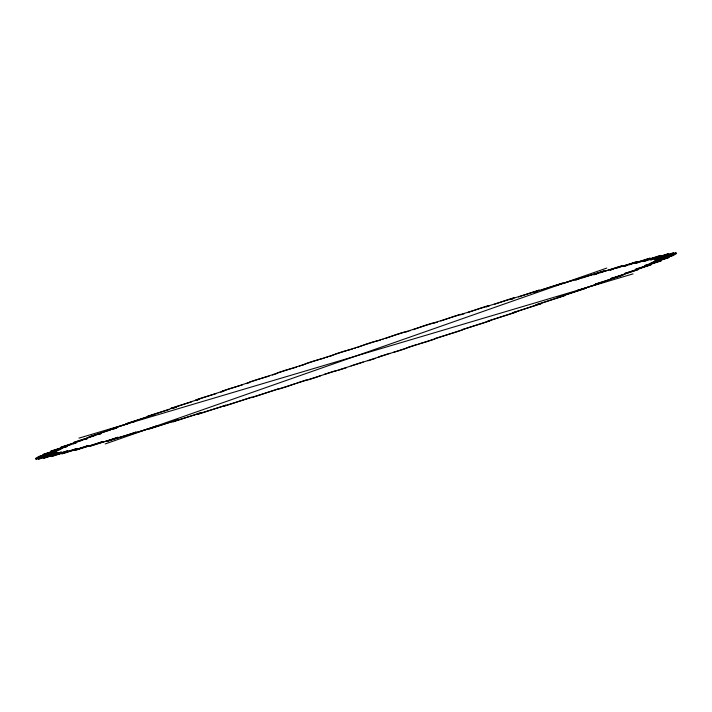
<?xml version="1.0" encoding="UTF-8"?>
<svg xmlns="http://www.w3.org/2000/svg" width="712" height="712" viewBox="0 0 712 712"><rect width="100%" height="100%" fill="white"/><g stroke="black" fill="none" stroke-linecap="round" stroke-linejoin="round"><path stroke-width="1.07" d="M276.283 373.631L277.983 372.652A336.66 8.224 -17.8 0 1 285.04 370.347L294.857 367.615M435.717 338.369L434.017 339.348A336.66 8.224 -17.8 0 1 426.96 341.653L418.763 343.949M249.262 382.273L249.627 381.979A336.66 8.224 -17.8 0 1 256.498 379.71L269.163 376.087M462.702 329.772L462.399 330.003A336.66 8.224 -17.8 0 1 455.502 332.29L435.984 338.173M224.298 406.036L225.775 405.164L204.193 412.319A336.66 8.224 -17.8 0 1 197.838 414.259L201.06 412.738M487.684 305.973L486.305 306.872L487.96 306.4M303.588 364.767L307.005 363.182A336.66 8.224 -17.8 0 1 314.188 360.851L324.458 358.065M408.377 347.26L404.995 348.818A336.66 8.224 -17.8 0 1 397.812 351.149L393.469 352.333M331.374 355.751L336.447 353.65A336.66 8.224 -17.8 0 1 343.691 351.319L352.449 349.04M380.626 356.249L377.689 357.495M223.79 391.128L222.135 391.716M331.249 355.813L329.54 356.427M380.733 356.196L389.758 353.312M534.125 292.258L539.207 290.131A336.66 8.224 -17.8 0 0 533.217 291.938L518.514 296.957M488.192 320.881L509.801 314.232A336.66 8.224 -17.8 0 0 516.129 312.105L512.782 312.693M67.142 446.504L64.863 447.305M60.734 449.308L58.562 450.064M199.315 399.343L197.838 399.877M249.414 382.602L247.42 383.305M510.94 299.262L514.162 297.741A336.66 8.224 -17.8 0 0 507.807 299.681L494.457 304.291M462.533 329.425L483.199 323.115A336.66 8.224 -17.8 0 0 489.82 320.916M593.764 274.716L604.203 270.898A336.66 8.224 -17.8 0 0 599.548 272.242L582.389 277.92M512.684 312.657L535.095 305.697A336.66 8.224 -17.8 0 0 541.067 303.677L535.905 304.763L558.867 297.598A336.66 8.224 -17.8 0 0 564.429 295.694L557.612 297.402L558.813 296.886M623.543 266.502L637.249 261.615A336.66 8.224 -17.8 0 0 633.698 262.586L615.622 268.477M644.031 261.277L660.727 255.546A336.66 8.224 -17.8 0 0 658.395 256.106L639.821 262.069M577.165 290.514L601.017 282.958A336.66 8.224 -17.8 0 0 605.627 281.329L595.321 284.177L595.926 283.874M610.86 278.499L634.828 270.8A336.66 8.224 -17.8 0 0 638.335 269.501L624.691 273.47L648.231 265.79A336.66 8.224 -17.8 0 0 651.133 264.677L637.32 268.771M654.924 260.77L676.088 253.766A336.66 8.224 -17.8 0 0 676.4 253.472L659.268 258.785M644.876 265.487L667.464 258.109A336.66 8.224 -17.8 0 0 669.102 257.397L653.482 262.141M651.213 262.719L673.134 255.51A336.66 8.224 -17.8 0 0 674.104 255.003L657.666 260.058M644.654 265.585L646.149 265.22M176.175 407.202L175.045 407.611M276.016 373.827L274.031 374.521M303.348 364.873L301.577 365.505M408.599 347.144L417.143 344.385M575.741 279.923L578.669 278.837M654.631 259.364L673.819 252.902A336.66 8.224 -17.8 0 0 672.796 253.036L654.595 258.785M61.374 452.111L59.755 452.69M634.988 263.458L650.243 258.162A336.66 8.224 -17.8 0 0 647.288 258.937L628.981 264.855M650.608 259.898L668.604 253.783A336.66 8.224 -17.8 0 0 666.922 254.14L648.552 259.987M656.081 259.649L676.32 252.893A336.66 8.224 -17.8 0 0 675.964 252.813L658.288 258.349M635.754 269.154L659.134 261.544A336.66 8.224 -17.8 0 0 661.421 260.628L646.763 265.033M351.123 365.861L363.182 362.007M198.942 413.28L178.783 420.062A336.66 8.224 -17.8 0 1 172.793 421.869L177.822 419.697L176.087 420.196M73.185 443.923L76.086 442.909M324.378 374.298L333.376 371.397M558.715 284.667L562.702 283.073A336.66 8.224 -17.8 0 0 557.104 284.747L541.449 290.033M65.904 451.461L51.273 456.454A336.66 8.224 -17.8 0 0 53.605 455.894L76.923 448.507L75.285 449.156M583.422 277.039L581.891 277.627M583.715 276.923L584.427 276.648A336.66 8.224 -17.8 0 0 579.283 278.161L562.8 283.67M558.422 284.782L557.514 285.129M557.193 285.254L556.544 285.494M67.729 450.821L66.465 451.266M581.579 277.742L580.084 278.303M87.193 438.663L87.14 438.681M556.214 285.619L556.962 285.521M346.45 367.668L345.952 367.855A336.66 8.224 -17.8 0 1 338.707 370.178M296.957 382.958L305.51 380.235M320.729 375.687L316.431 377.271A336.66 8.224 -17.8 0 1 309.248 379.549L305.697 380.199M295.355 383.554L287.248 386.5A336.66 8.224 -17.8 0 1 280.181 388.716L278.401 388.885M110.689 429.906L92.961 435.459A336.66 8.224 -17.8 0 0 88.884 436.928L101.006 433.555L100.356 433.795M100.187 433.857L98.078 434.578M442.17 320.516L440.799 320.996M442.437 320.418L453.348 316.537A336.66 8.224 -17.8 0 1 460.228 314.384L460.593 314.41M115.807 428.224L116.946 427.805L106.373 430.671A336.66 8.224 -17.8 0 1 110.983 429.042L128.187 423.693M596.077 283.812L619.039 276.541A336.66 8.224 -17.8 0 0 623.116 275.072L612.071 278.223M115.736 428.25L116.19 428.09M115.655 428.277L114.249 428.757M468.701 312.257L481.116 307.904A336.66 8.224 -17.8 0 1 487.756 305.849M134.087 421.762L134.639 421.477L132.023 422.189M468.621 312.283L467.544 312.657M133.322 422.029L132.254 422.394M105.234 443.923L606.766 268.077M153.65 414.954L154.531 414.633L153.676 414.785M87.06 446.068L88.377 445.587L87.914 445.641M87.015 446.077L74.751 450.385A336.66 8.224 -17.8 0 0 78.302 449.414L102.252 441.734L90.139 446.13A336.66 8.224 -17.8 0 0 94.26 444.964L117.195 437.515M558.902 296.851L580.894 289.998A336.66 8.224 -17.8 0 0 586.012 288.218L577.209 290.558M152.822 415.247L153.427 415.034M152.68 415.292L152.119 415.488M174.849 407.682L174.093 407.94M75.232 449.174L61.757 453.838A336.66 8.224 -17.8 0 0 64.712 453.063L87.745 445.685M173.737 408.056L173.301 408.207M55.634 453.259L57.182 452.716L36.036 459.187A336.66 8.224 -17.8 0 1 35.68 459.107L52.768 453.446M196.877 400.206L197.518 399.984M357.371 347.465L366.048 344.145A336.66 8.224 -17.8 0 1 373.293 341.822L378.49 340.63M413.245 329.674L424.752 325.5A336.66 8.224 -17.8 0 1 431.819 323.284L433.599 323.115M221.859 391.805L220.791 392.17M385.263 338.547L395.569 334.729A336.66 8.224 -17.8 0 1 402.752 332.451L406.303 331.801M58.945 452.957L43.396 458.217A336.66 8.224 -17.8 0 0 45.078 457.861L67.649 450.74M114.134 428.802L113.413 429.033M53.712 453.135L55.83 452.289L35.6 458.528A336.66 8.224 -17.8 0 1 35.912 458.234L53.551 452.44M246.361 383.652L247.251 383.359M84.648 439.553L87.051 438.717L73.665 442.499A336.66 8.224 -17.8 0 1 77.172 441.2L95.283 435.477M54.566 453.615L38.181 459.098A336.66 8.224 -17.8 0 0 39.204 458.964L61.161 452.093M600.047 272.847L617.74 267.036A336.66 8.224 -17.8 0 1 621.861 265.87L610.104 270.07L612.347 269.519M54.406 452.156L56.96 451.274L37.896 456.997A336.66 8.224 -17.8 0 1 38.866 456.49L56.978 450.589M272.474 375.037L273.319 374.761M299.343 366.244L300.339 365.915M326.826 357.317L327.769 357.006M326.763 357.335L326.265 357.495M63.021 447.91L44.536 453.891A336.66 8.224 -17.8 0 0 42.898 454.603L60.983 449.138M354.434 348.417L355.448 348.097M382.113 339.571L383.127 339.25M71.316 444.528L52.866 450.456A336.66 8.224 -17.8 0 0 50.579 451.372L67.346 446.362M613.433 269.18L612.818 269.376M82.094 440.372L63.769 446.21A336.66 8.224 -17.8 0 0 60.867 447.323L75.953 442.864M409.578 330.858L410.512 330.564M579.399 278.899L578.847 279.068M436.643 322.34L437.488 322.073M597.021 273.826L596.54 273.969M638.068 262.63L635.451 263.404M463.014 314.117L464.135 313.761M626.364 265.692L624.175 266.332M646.932 260.494L644.226 261.286M653.073 259.257L650.857 259.907M462.488 314.277L460.575 314.829M488.352 306.285L489.144 306.035M558.6 285.031L557.808 285.272M596.425 274.004L595.107 274.405M656.962 258.759L654.755 259.399M658.324 259.079L656.09 259.729M435.708 322.634L433.893 323.15M578.215 279.264L577.29 279.54M147.749 416.885L131.106 422.002A336.66 8.224 -17.8 0 0 125.988 423.782L126.567 423.631M512.676 298.835L513.325 298.639M408.172 331.294L406.507 331.765M380.502 340.069L378.642 340.603M296.619 367.098L294.919 367.597M656.589 260.387L654.871 260.877M198.995 413.263L201.122 412.649M512.257 298.96L510.904 299.352M652.673 262.39L651.035 262.853M535.611 291.902L536.216 291.715M242.427 384.907L228.801 388.885A336.66 8.224 -17.8 0 0 222.18 391.084M168.86 409.614L153.133 414.402A336.66 8.224 -17.8 0 0 147.571 416.306L151.79 415.283M176.033 420.205L154.896 427.253A336.66 8.224 -17.8 0 1 149.298 428.927L156.213 426.15L154.753 426.568M535.308 291.991L534.16 292.312M637.222 268.798L635.994 269.154M557.051 285.494L557.567 285.343M191.679 401.853L176.905 406.303A336.66 8.224 -17.8 0 0 170.933 408.323L176.113 407.157M78.961 438.129L633.039 273.871M154.664 426.595L132.717 433.839A336.66 8.224 -17.8 0 1 127.573 435.352L136.179 432.042L112.451 439.758A336.66 8.224 -17.8 0 1 107.797 441.102L118.067 437.266L117.355 437.471M215.941 393.692L202.199 397.768A336.66 8.224 -17.8 0 0 195.871 399.895L199.218 399.307M576.604 279.745L575.759 279.976M612.026 278.232L610.923 278.534M594.725 274.512L593.781 274.77M131.115 422.438L130.403 422.625M624.086 266.359L623.605 266.484M130.056 422.723L128.409 423.159M367.979 360.77L368.309 360.681A336.66 8.224 -17.8 0 0 375.553 358.35M153.347 414.873L152.092 415.203M128.089 423.24L127.617 423.364M127.315 423.444L126.861 423.56M251.443 397.171L230.884 404.096A336.66 8.224 -17.8 0 1 224.244 406.151M278.125 388.85L258.652 395.463A336.66 8.224 -17.8 0 1 251.772 397.616L251.425 397.59M336.642 370.676L333.51 371.37M488.156 320.952L489.705 320.836M223.844 391.048L222.331 391.173M194.492 414.998A327.048 7.992 -17.8 0 0 667.322 256.293A327.048 7.992 -17.8 0 0 206.177 396.718A327.048 7.992 -17.8 0 0 194.492 414.998"/></g></svg>
